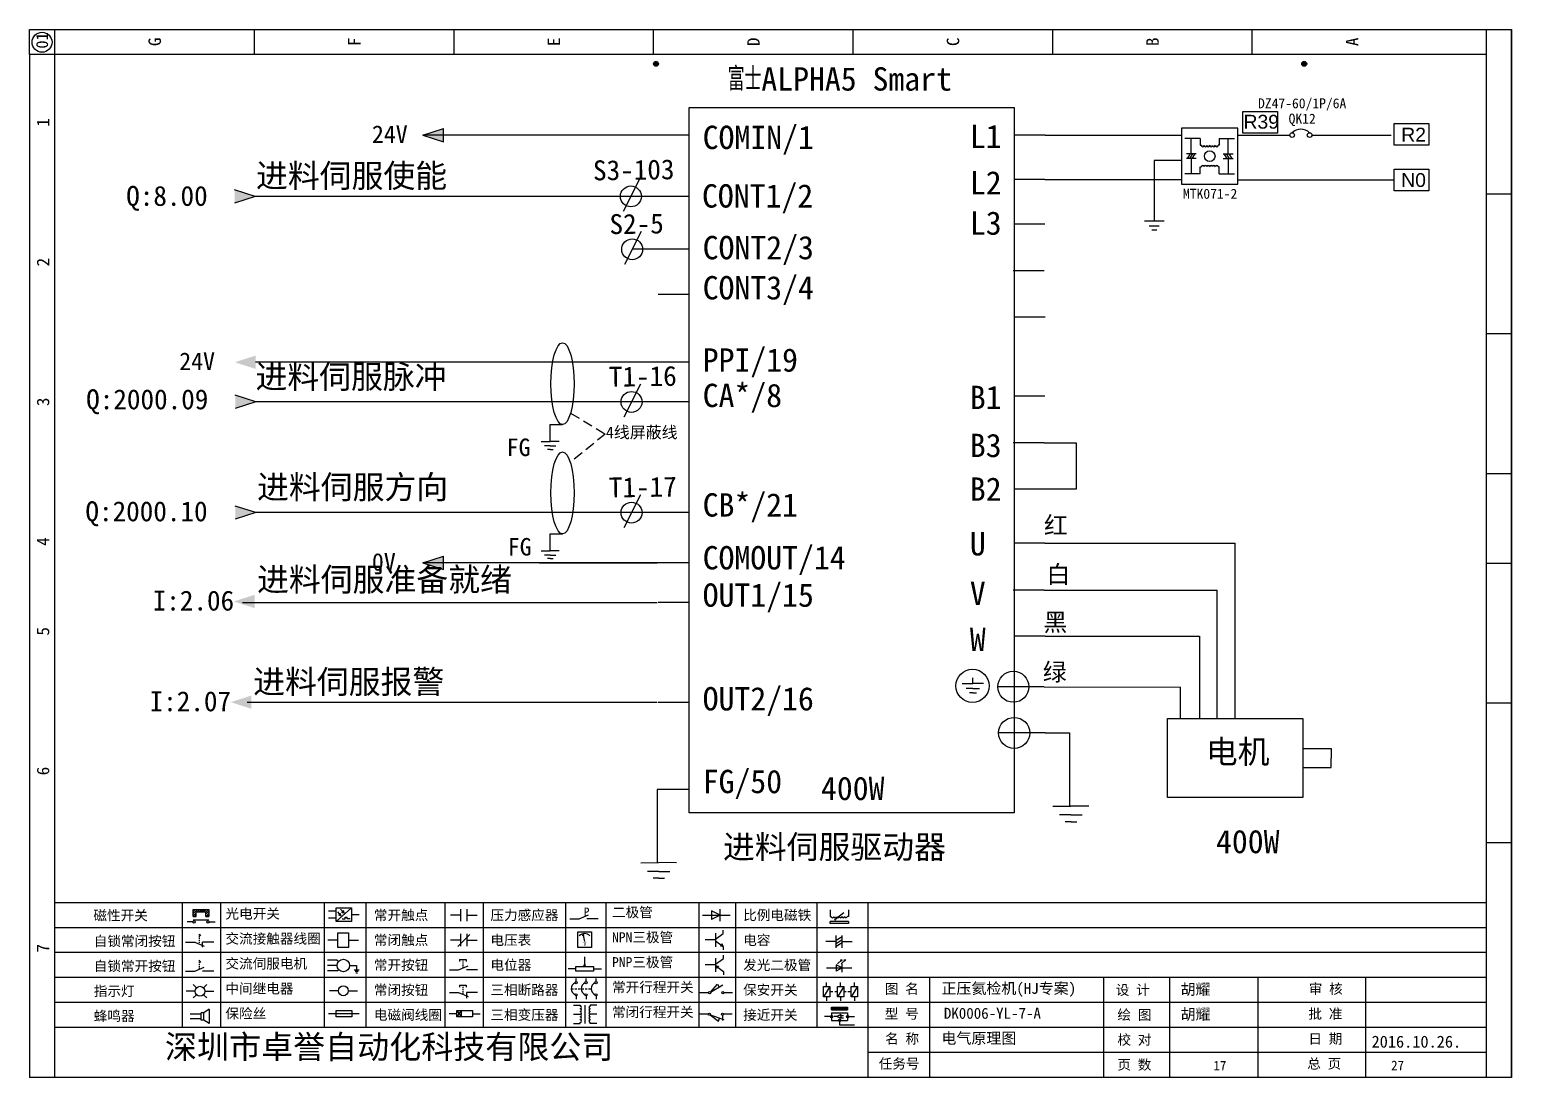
# Model space of a CAD drawing. Header units: millimetres. Extents: x -97 to 5214, y -62 to 3239.
# Drawn here: x 1637.4 to 1934.4, y 489.2 to 699.2 of the extents above; entities that cross this region are included whole.
import ezdxf
from ezdxf.enums import TextEntityAlignment as Align
from ezdxf.lldxf.tags import DXFTag

# ---------------------------------------------------------------- set-up
doc = ezdxf.new("R2010")
doc.units = ezdxf.units.MM
doc.linetypes.add('ACISOWELD', pattern=[3, 2, -1])
doc.layers.add('SYMS', color=7, linetype='Continuous')
doc.styles.get("Standard").update_dxf_attribs({"font": 'SimSun.ttf'})
doc.styles.add('工程字', font='SimSun.ttf')
doc.styles.add('样式 8', font='arial.ttf')
doc.styles.add('汉字', font='NSimSun.ttf')
tags = doc.linetypes.add('HIDDEN2', pattern=[4.7625, 3.175, -1.5875]).pattern_tags.tags
tags[6:7] = [DXFTag(74, 4), DXFTag(75, 0), DXFTag(340, '0'), DXFTag(46, 1.0), DXFTag(50, 0.0), DXFTag(44, 0.0), DXFTag(45, 0.0)]
tags[4:5] = [DXFTag(74, 4), DXFTag(75, 0), DXFTag(340, '0'), DXFTag(46, 1.0), DXFTag(50, 0.0), DXFTag(44, 0.0), DXFTag(45, 0.0)]

# ---------------------------------------------------------------- blocks, each defined once
blk = doc.blocks.new('节点')
at = {"color": 1}
blk.add_line((5159.18, 79.07), (5149.74, 60.21), dxfattribs=at)
blk.add_circle((5154.09, 68.92), 5.98, dxfattribs=at)
blk = doc.blocks.new('磁性开关')
at = {"linetype": 'ByBlock'}
h = blk.add_hatch(dxfattribs=at)
h.set_pattern_fill('ANSI31', color=256, scale=0.1, style=0)
h.paths.add_polyline_path([(-1907.69, -775.29), (-1910.88, -775.29), (-1910.88, -776.69), (-1910.25, -776.69), (-1910.25, -775.79), (-1908.31, -775.79), (-1908.31, -776.69), (-1907.69, -776.69)])
for p, q in [((-1910.91, -777.81), (-1912.09, -777.81)), ((-1910.88, -776.69), (-1910.88, -775.29)), ((-1910.88, -775.29), (-1907.69, -775.29)), ((-1910.88, -776.69), (-1910.25, -776.69)), ((-1910.88, -777.39), (-1907.69, -777.39)), ((-1910.25, -776.69), (-1910.25, -775.79)), ((-1910.25, -775.79), (-1908.31, -775.79)), ((-1908.31, -776.69), (-1908.31, -775.79)), ((-1908.31, -776.69), (-1907.69, -776.69)), ((-1907.69, -775.29), (-1907.69, -776.69)), ((-1907.66, -777.81), (-1906.48, -777.81))]:
    blk.add_line(p, q, dxfattribs=at)
for centre in [(-1910.68, -777.81), (-1907.88, -777.81)]:
    blk.add_circle(centre, 0.225, dxfattribs=at)
blk = doc.blocks.new('*U75')
at = {"linetype": 'ByBlock'}
for p, q in [((-1909.23, -780.45), (-1909.23, -780.67)), ((-1909.23, -780.45), (-1908.92, -780.84)), ((-1909.23, -780.84), (-1909.23, -781.05)), ((-1911.92, -782.07), (-1910.06, -782.07)), ((-1910.06, -782.07), (-1908.18, -782.88)), ((-1909.23, -781.23), (-1909.23, -781.44)), ((-1909.23, -781.61), (-1909.23, -781.83)), ((-1909.23, -782), (-1909.23, -782.21)), ((-1909.23, -782.38), (-1909.23, -782.43)), ((-1908.52, -783.07), (-1908.52, -782.07)), ((-1906.25, -782.07), (-1908.52, -782.07))]:
    blk.add_line(p, q, dxfattribs=at)
blk = doc.blocks.new('*U76')
at = {"linetype": 'ByBlock'}
for p, q in [((-1911.92, -792.89), (-1910.06, -792.89)), ((-1910.06, -792.89), (-1908.18, -792.08)), ((-1908.88, -791.17), (-1909.23, -790.71)), ((-1909.23, -790.71), (-1909.23, -790.92)), ((-1909.23, -791.09), (-1909.23, -791.31)), ((-1909.23, -791.48), (-1909.23, -791.69)), ((-1909.23, -791.86), (-1909.23, -792.08)), ((-1909.23, -792.25), (-1909.23, -792.47)), ((-1906.25, -792.89), (-1908.52, -792.89))]:
    blk.add_line(p, q, dxfattribs=at)
blk = doc.blocks.new('蜂鸣器')
at = {"linetype": 'ByBlock'}
for p, q in [((-1907.17, -795.53), (-1908.25, -796.26)), ((-1907.17, -795.53), (-1907.17, -798.41)), ((-1908.8, -796.48), (-1911.01, -796.48)), ((-1908.8, -797.46), (-1911.01, -797.46)), ((-1908.25, -796.26), (-1908.8, -796.26)), ((-1908.8, -797.68), (-1908.8, -796.26)), ((-1908.25, -797.68), (-1908.8, -797.68)), ((-1908.25, -797.68), (-1908.25, -796.26)), ((-1907.17, -798.41), (-1908.25, -797.68))]:
    blk.add_line(p, q, dxfattribs=at)
blk = doc.blocks.new('指示灯')
at = {"linetype": 'ByBlock'}
for p, q in [((-1854.25, -776.92), (-1856.06, -776.92)), ((-1854.62, -775.59), (-1853.97, -776.23)), ((-1854.62, -778.25), (-1853.97, -777.61)), ((-1851.9, -775.59), (-1852.54, -776.23)), ((-1851.9, -778.25), (-1852.54, -777.61)), ((-1852.26, -776.92), (-1850.45, -776.92))]:
    blk.add_line(p, q, dxfattribs=at)
blk.add_circle((-1853.26, -776.92), 0.992, dxfattribs=at)
blk = doc.blocks.new('光电开关')
at = {"linetype": 'ByBlock'}
h = blk.add_hatch(dxfattribs=at)
h.set_pattern_fill('ANSI31', color=256, scale=0.01, style=0)
h.set_pattern_definition([(45, (0.172267, 0), (-0.0224506403, 0.0224506403), [])])
h.paths.add_polyline_path([(-1882.44, -776.34), (-1882.5, -775.91), (-1882.68, -776.07)])
h.paths.add_polyline_path([(-1882.44, -776.34), (-1882.68, -776.07), (-1882.86, -776.23)])
h.paths.add_polyline_path([(-1883.11, -776.45), (-1883.29, -776.61), (-1883.05, -776.88)])
h.paths.add_polyline_path([(-1883.29, -776.61), (-1883.47, -776.77), (-1883.05, -776.88)])
for p, q in [((-1884.01, -775.96), (-1885.56, -775.96)), ((-1884.01, -777.39), (-1885.56, -777.39)), ((-1880.91, -775.3), (-1884.01, -778.05)), ((-1883.75, -776.09), (-1883.05, -776.88)), ((-1883.11, -776.45), (-1883.47, -776.77)), ((-1883.05, -776.88), (-1883.47, -776.77)), ((-1883.14, -775.55), (-1882.44, -776.34)), ((-1883.05, -776.88), (-1883.11, -776.45)), ((-1882.5, -775.91), (-1882.86, -776.23)), ((-1882.44, -776.34), (-1882.86, -776.23)), ((-1882.78, -777.47), (-1882.23, -777.47)), ((-1882.44, -776.34), (-1882.5, -775.91)), ((-1882.23, -777.47), (-1882.23, -777.14)), ((-1882.23, -777.14), (-1881.78, -777.14)), ((-1881.78, -777.47), (-1881.78, -777.14)), ((-1881.23, -777.47), (-1881.78, -777.47)), ((-1879.37, -776.67), (-1880.91, -776.67))]:
    blk.add_line(p, q, dxfattribs=at)
blk.add_lwpolyline([(-1884.01, -775.3), (-1880.91, -775.3), (-1880.91, -778.05), (-1884.01, -778.05)], close=True, dxfattribs=at)
blk = doc.blocks.new('交流接触器线圈')
at = {"linetype": 'ByBlock'}
for p, q in [((-1880.82, -781.77), (-1882.87, -781.77)), ((-1878.72, -781.77), (-1876.67, -781.77))]:
    blk.add_line(p, q, dxfattribs=at)
blk.add_lwpolyline([(-1880.82, -780.28), (-1878.72, -780.28), (-1878.72, -783.26), (-1880.82, -783.26)], close=True, dxfattribs=at)
blk = doc.blocks.new('交流伺服电机')
at = {"linetype": 'ByBlock'}
for p, q in [((-1880.97, -785.75), (-1882.94, -785.75)), ((-1880.97, -786.85), (-1882.94, -786.85)), ((-1880.97, -785.75), (-1880.65, -786.03)), ((-1878.49, -786.85), (-1877.07, -786.85)), ((-1877.07, -786.85), (-1877.07, -787.72)), ((-1880.97, -787.94), (-1882.94, -787.94)), ((-1880.97, -787.94), (-1880.65, -787.67)), ((-1877.54, -787.72), (-1876.59, -787.72)), ((-1877.38, -788.01), (-1876.75, -788.01)), ((-1877.23, -788.29), (-1876.9, -788.29))]:
    blk.add_line(p, q, dxfattribs=at)
blk.add_circle((-1879.73, -786.85), 1.24, dxfattribs=at)
blk = doc.blocks.new('中间继电器')
at = {"linetype": 'ByBlock'}
for p, q in [((-1880.72, -791.92), (-1882.54, -791.92)), ((-1878.74, -791.92), (-1876.92, -791.92))]:
    blk.add_line(p, q, dxfattribs=at)
blk.add_circle((-1879.73, -791.92), 0.992, dxfattribs=at)
blk = doc.blocks.new('保险丝')
at = {"linetype": 'ByBlock'}
blk.add_line((-1882.72, -796.49), (-1876.55, -796.49), dxfattribs=at)
blk.add_lwpolyline([(-1881.2, -795.86), (-1878.06, -795.86), (-1878.06, -797.12), (-1881.2, -797.12)], close=True, dxfattribs=at)
blk = doc.blocks.new('常开按钮')
at = {"linetype": 'ByBlock'}
for p, q in [((-1910.06, -787.73), (-1908.18, -786.93)), ((-1909.9, -785.68), (-1908.56, -785.68)), ((-1909.9, -785.68), (-1909.9, -786.07)), ((-1909.23, -785.68), (-1909.23, -785.89)), ((-1909.23, -786.06), (-1909.23, -786.28)), ((-1909.23, -786.45), (-1909.23, -786.67)), ((-1909.23, -786.84), (-1909.23, -787.05)), ((-1908.56, -785.68), (-1908.56, -786.07)), ((-1911.92, -787.73), (-1910.06, -787.73)), ((-1909.23, -787.22), (-1909.23, -787.38)), ((-1906.25, -787.73), (-1908.52, -787.73))]:
    blk.add_line(p, q, dxfattribs=at)
blk = doc.blocks.new('常开触点')
at = {"linetype": 'ByBlock'}
for p, q in [((-1853.82, -782.99), (-1853.82, -780.56)), ((-1852.6, -782.99), (-1852.6, -780.56)), ((-1853.82, -781.77), (-1855.88, -781.77)), ((-1852.6, -781.77), (-1850.55, -781.77))]:
    blk.add_line(p, q, dxfattribs=at)
blk = doc.blocks.new('常闭触点')
at = {"linetype": 'ByBlock'}
for p, q in [((-1853.82, -786.77), (-1855.88, -786.77)), ((-1852.01, -785.66), (-1854.43, -788.1)), ((-1853.82, -787.99), (-1853.82, -785.56)), ((-1852.6, -787.99), (-1852.6, -785.56)), ((-1852.6, -786.77), (-1850.55, -786.77))]:
    blk.add_line(p, q, dxfattribs=at)
blk = doc.blocks.new('常闭按钮')
at = {"linetype": 'ByBlock'}
for p, q in [((-1856.13, -792.28), (-1854.28, -792.28)), ((-1854.28, -792.28), (-1852.4, -793.09)), ((-1854.11, -790.83), (-1852.77, -790.83)), ((-1854.11, -790.83), (-1854.11, -791.22)), ((-1853.44, -790.83), (-1853.44, -791.04)), ((-1853.44, -791.21), (-1853.44, -791.43)), ((-1853.44, -791.6), (-1853.44, -791.82)), ((-1853.44, -791.99), (-1853.44, -792.2)), ((-1853.44, -792.37), (-1853.44, -792.53)), ((-1852.77, -790.83), (-1852.77, -791.22)), ((-1850.47, -792.28), (-1852.73, -792.28)), ((-1852.73, -792.28), (-1852.73, -793.43))]:
    blk.add_line(p, q, dxfattribs=at)
blk = doc.blocks.new('电磁阀线圈')
at = {"linetype": 'ByBlock'}
for p, q in [((-1854.61, -795.92), (-1853.75, -797.16)), ((-1853.75, -795.92), (-1854.61, -797.16)), ((-1853.75, -795.92), (-1853.75, -797.16)), ((-1854.61, -796.54), (-1856.17, -796.54)), ((-1851.53, -796.54), (-1849.97, -796.54))]:
    blk.add_line(p, q, dxfattribs=at)
blk.add_lwpolyline([(-1854.61, -795.92), (-1851.53, -795.92), (-1851.53, -797.16), (-1854.61, -797.16)], close=True, dxfattribs=at)
blk = doc.blocks.new('电压表')
at = {"linetype": 'ByBlock'}
for p, q in [((-1814.84, -780.75), (-1814.91, -781.13)), ((-1814.6, -781.05), (-1814.91, -781.13)), ((-1814.84, -780.75), (-1814.46, -782.26)), ((-1814.84, -780.75), (-1814.6, -781.05))]:
    blk.add_line(p, q, dxfattribs=at)
blk.add_lwpolyline([(-1815.84, -780.34), (-1813.07, -780.34), (-1813.07, -783.49), (-1815.84, -783.49)], close=True, dxfattribs=at)
blk.add_arc((-1814.46, -782.26), 1.56, 46.8313, 133.1687, dxfattribs=at)
at = {"linetype": 'ByBlock', "insert": (-1814.7, -782.39), "char_height": 0.75, "width": 0.6768, "attachment_point": 1}
blk.add_mtext('V', dxfattribs=at)
blk = doc.blocks.new('电位器')
at = {"linetype": 'ByBlock'}
for p, q in [((-1814.45, -787.3), (-1814.62, -786.96)), ((-1814.62, -786.96), (-1814.27, -786.96)), ((-1814.45, -787.3), (-1814.45, -785.39)), ((-1814.45, -787.3), (-1814.27, -786.96)), ((-1816.21, -787.75), (-1817.79, -787.75)), ((-1812.68, -787.75), (-1811.1, -787.75))]:
    blk.add_line(p, q, dxfattribs=at)
blk.add_lwpolyline([(-1816.21, -787.3), (-1812.68, -787.3), (-1812.68, -788.2), (-1816.21, -788.2)], close=True, dxfattribs=at)
blk = doc.blocks.new('三相断路器')
at = {"linetype": 'ByBlock'}
for p, q in [((-1816.17, -790.33), (-1816.17, -789.7)), ((-1814.17, -790.33), (-1814.17, -789.7)), ((-1812.18, -790.33), (-1812.18, -789.7)), ((-1817.14, -791.74), (-1816.72, -791.74)), ((-1816.45, -791.74), (-1816.03, -791.74)), ((-1815.76, -791.74), (-1815.34, -791.74)), ((-1815.07, -791.74), (-1814.65, -791.74)), ((-1814.38, -791.74), (-1813.96, -791.74)), ((-1813.69, -791.74), (-1813.27, -791.74)), ((-1816.17, -793.19), (-1816.17, -793.83)), ((-1814.17, -793.19), (-1814.17, -793.83)), ((-1812.18, -793.19), (-1812.18, -793.83))]:
    blk.add_line(p, q, dxfattribs=at)
for centre in [(-1816.17, -790.55), (-1816.17, -792.98), (-1814.17, -790.55), (-1814.17, -792.98), (-1812.18, -790.55), (-1812.18, -792.98)]:
    blk.add_circle(centre, 0.219, dxfattribs=at)
for centre in [(-1815.81, -791.74), (-1813.82, -791.74), (-1811.83, -791.74)]:
    blk.add_arc(centre, 1.32, 115.5791, 244.4209, dxfattribs=at)
blk = doc.blocks.new('三相变压器')
at = {"linetype": 'ByBlock'}
for p, q in [((-1816.69, -795.03), (-1815.37, -795.03)), ((-1815.37, -795.03), (-1815.37, -795.24)), ((-1814.34, -798.7), (-1814.34, -795.04)), ((-1812, -795.03), (-1813.32, -795.03)), ((-1813.32, -795.03), (-1813.32, -795.24)), ((-1816.69, -796.87), (-1815.37, -796.87)), ((-1816.69, -798.71), (-1815.37, -798.71)), ((-1815.37, -798.71), (-1815.37, -798.5)), ((-1812, -796.87), (-1813.32, -796.87)), ((-1813.32, -798.71), (-1813.32, -798.5)), ((-1812, -798.71), (-1813.32, -798.71))]:
    blk.add_line(p, q, dxfattribs=at)
for centre, start, end in [((-1815.37, -795.51), 270, 90), ((-1815.37, -796.06), 270, 90), ((-1813.32, -795.51), 90, 270), ((-1813.32, -796.06), 90, 270), ((-1815.37, -796.6), 270, 90), ((-1815.37, -797.14), 270, 90), ((-1815.37, -797.68), 270, 90), ((-1815.37, -798.23), 270, 90), ((-1813.32, -796.6), 90, 270), ((-1813.32, -797.14), 90, 270), ((-1813.32, -797.68), 90, 270), ((-1813.32, -798.23), 90, 270)]:
    blk.add_arc(centre, 0.271, start, end, dxfattribs=at)
blk = doc.blocks.new('压力感应器')
at = {"linetype": 'ByBlock'}
for p, q in [((-1817.44, -777.73), (-1815.59, -777.73)), ((-1815.59, -777.73), (-1813.71, -776.93)), ((-1811.78, -777.73), (-1814.05, -777.73))]:
    blk.add_line(p, q, dxfattribs=at)
at = {"linetype": 'ByBlock', "insert": (-1814.65, -775.48), "char_height": 1.68, "width": 1.2242, "attachment_point": 1}
blk.add_mtext('{\\fNSimSun|b0|i0|c134|p49;P}', dxfattribs=at)
blk = doc.blocks.new('二极管')
at = {"linetype": 'ByBlock'}
for p, q in [((-1787.52, -776.77), (-1781.92, -776.77)), ((-1783.97, -776.77), (-1785.69, -775.9)), ((-1785.69, -775.9), (-1785.69, -777.65)), ((-1783.97, -776.77), (-1785.69, -777.65)), ((-1783.97, -777.99), (-1783.97, -775.56))]:
    blk.add_line(p, q, dxfattribs=at)
blk = doc.blocks.new('NPN三极管')
at = {"linetype": 'ByBlock'}
for p, q in [((-1785.73, -780.61), (-1785.73, -783.32)), ((-1785.73, -781.82), (-1784.15, -780.66)), ((-1784.15, -780.66), (-1784.15, -779.98)), ((-1785.73, -781.97), (-1787.81, -781.97)), ((-1785.73, -782.11), (-1784.15, -783.27)), ((-1784.41, -782.73), (-1784.74, -783.18)), ((-1784.15, -783.27), (-1784.74, -783.18)), ((-1784.15, -783.27), (-1784.41, -782.73)), ((-1784.15, -783.27), (-1784.15, -783.96))]:
    blk.add_line(p, q, dxfattribs=at)
blk = doc.blocks.new('PNP三极管')
at = {"linetype": 'ByBlock'}
for p, q in [((-1784.9, -786.74), (-1786.98, -786.74)), ((-1784.9, -785.38), (-1784.9, -788.09)), ((-1784.9, -786.59), (-1783.32, -785.43)), ((-1784.9, -786.88), (-1783.32, -788.04)), ((-1784.9, -786.88), (-1784.31, -786.97)), ((-1784.9, -786.88), (-1784.64, -787.42)), ((-1784.31, -786.97), (-1784.64, -787.42)), ((-1783.32, -785.43), (-1783.32, -784.75)), ((-1783.32, -788.04), (-1783.32, -788.73))]:
    blk.add_line(p, q, dxfattribs=at)
blk = doc.blocks.new('常开行程开关')
at = {"linetype": 'ByBlock'}
for p, q in [((-1786.29, -792.3), (-1788.01, -792.3)), ((-1785.89, -792.17), (-1784.52, -790.62)), ((-1785.89, -792.17), (-1783.43, -790.72)), ((-1784.52, -790.62), (-1784.19, -791.17)), ((-1781.48, -792.3), (-1783.21, -792.3))]:
    blk.add_line(p, q, dxfattribs=at)
for centre in [(-1786.07, -792.3), (-1783.42, -792.3)]:
    blk.add_circle(centre, 0.219, dxfattribs=at)
blk = doc.blocks.new('常闭行程开关')
at = {"linetype": 'ByBlock'}
for p, q in [((-1786.34, -796.62), (-1788.07, -796.62)), ((-1785.93, -796.72), (-1783.25, -797.7)), ((-1785.93, -796.72), (-1784.3, -798)), ((-1784.3, -798), (-1784.08, -797.4)), ((-1783.48, -796.84), (-1783.48, -797.85)), ((-1781.54, -796.62), (-1783.26, -796.62))]:
    blk.add_line(p, q, dxfattribs=at)
for centre in [(-1786.12, -796.62), (-1783.48, -796.62)]:
    blk.add_circle(centre, 0.219, dxfattribs=at)
blk = doc.blocks.new('电容')
at = {"linetype": 'ByBlock'}
for p, q in [((-1756.08, -782.99), (-1756.08, -780.56)), ((-1754.86, -780.79), (-1756.08, -781.55)), ((-1754.86, -782.99), (-1754.86, -780.56)), ((-1756.08, -781.77), (-1758.13, -781.77)), ((-1754.86, -781.44), (-1756.08, -782.2)), ((-1754.86, -781.99), (-1756.08, -782.75)), ((-1754.86, -781.77), (-1752.81, -781.77))]:
    blk.add_line(p, q, dxfattribs=at)
blk = doc.blocks.new('发光二极管')
at = {"linetype": 'ByBlock'}
for p, q in [((-1758.01, -786.77), (-1752.89, -786.77)), ((-1754.84, -786.77), (-1756.04, -786.16)), ((-1756.04, -786.16), (-1756.04, -787.39)), ((-1754.84, -786.77), (-1756.04, -787.39)), ((-1755.78, -785.92), (-1754.89, -785.14)), ((-1754.89, -785.14), (-1755.2, -785.22)), ((-1755.2, -785.22), (-1755.01, -785.43)), ((-1755.08, -785.92), (-1754.18, -785.14)), ((-1754.89, -785.14), (-1755.01, -785.43)), ((-1754.84, -787.63), (-1754.84, -785.92)), ((-1754.18, -785.14), (-1754.49, -785.22)), ((-1754.49, -785.22), (-1754.31, -785.43)), ((-1754.18, -785.14), (-1754.31, -785.43))]:
    blk.add_line(p, q, dxfattribs=at)
blk = doc.blocks.new('比例电磁阀')
at = {"linetype": 'ByBlock'}
for p, q in [((-1757.26, -775.38), (-1757.26, -776.71)), ((-1757.26, -776.71), (-1757.05, -776.71)), ((-1753.6, -777.73), (-1757.25, -777.73)), ((-1757.25, -778.13), (-1757.25, -777.73)), ((-1753.6, -778.13), (-1757.25, -778.13)), ((-1754.5, -775.98), (-1756.35, -777.44)), ((-1756.35, -777.44), (-1756.25, -777.25)), ((-1756.35, -777.44), (-1756.15, -777.38)), ((-1756.15, -777.38), (-1756.25, -777.25)), ((-1753.58, -776.71), (-1753.8, -776.71)), ((-1753.6, -777.73), (-1753.6, -778.13)), ((-1753.58, -775.38), (-1753.58, -776.71))]:
    blk.add_line(p, q, dxfattribs=at)
for centre in [(-1756.78, -776.71), (-1756.24, -776.71), (-1755.7, -776.71), (-1755.15, -776.71), (-1754.61, -776.71), (-1754.07, -776.71)]:
    blk.add_arc(centre, 0.271, 180, 0, dxfattribs=at)
blk = doc.blocks.new('保安开关')
at = {"linetype": 'ByBlock'}
for p, q in [((-1757.96, -790.79), (-1757.96, -789.97)), ((-1755.17, -790.79), (-1755.17, -789.97)), ((-1752.39, -790.79), (-1752.39, -789.97)), ((-1757.33, -790.79), (-1758.6, -792.81)), ((-1757.96, -792.81), (-1757.96, -793.62)), ((-1757.33, -791.8), (-1756.72, -791.8)), ((-1756.35, -791.8), (-1755.89, -791.8)), ((-1754.54, -790.79), (-1755.81, -792.81)), ((-1755.17, -792.81), (-1755.17, -793.62)), ((-1754.52, -791.8), (-1754.06, -791.8)), ((-1753.69, -791.8), (-1753.08, -791.8)), ((-1751.75, -790.79), (-1753.02, -792.81)), ((-1752.39, -792.81), (-1752.39, -793.62))]:
    blk.add_line(p, q, dxfattribs=at)
for points in [[(-1758.6, -790.79), (-1757.33, -790.79), (-1757.33, -792.81), (-1758.6, -792.81)], [(-1755.81, -790.79), (-1754.54, -790.79), (-1754.54, -792.81), (-1755.81, -792.81)], [(-1753.02, -790.79), (-1751.75, -790.79), (-1751.75, -792.81), (-1753.02, -792.81)]]:
    blk.add_lwpolyline(points, close=True, dxfattribs=at)
blk = doc.blocks.new('接近开关')
at = {"linetype": 'ByBlock'}
h = blk.add_hatch(dxfattribs=at)
h.set_pattern_fill('ANSI31', color=256, scale=0.01, style=0)
h.set_pattern_definition([(45, (-89.131516, -30.795668), (-0.0224506403, 0.0224506403), [])])
h.paths.add_polyline_path([(-1513.76, -1123.35), (-1513.76, -1122.85), (-1516.96, -1122.85), (-1516.96, -1123.35)])
for p, q in [((-1517.18, -1124.71), (-1518.36, -1124.71)), ((-1516.96, -1123.35), (-1516.96, -1122.85)), ((-1516.96, -1122.85), (-1513.76, -1122.85)), ((-1516.96, -1123.35), (-1513.76, -1123.35)), ((-1516.96, -1123.95), (-1513.76, -1123.95)), ((-1516.96, -1123.95), (-1516.96, -1125.47)), ((-1516.96, -1125.47), (-1513.76, -1125.47)), ((-1515.91, -1124.71), (-1516.45, -1124.71)), ((-1515.11, -1124.31), (-1515.91, -1124.71)), ((-1515.11, -1125.11), (-1515.91, -1124.71)), ((-1515.33, -1124.53), (-1515.17, -1124.53)), ((-1515.33, -1124.88), (-1515.17, -1124.88)), ((-1515.25, -1124.45), (-1515.25, -1124.61)), ((-1515.11, -1124.31), (-1515.11, -1125.11)), ((-1515.11, -1124.48), (-1514.58, -1124.48)), ((-1515.11, -1124.94), (-1514.58, -1124.94)), ((-1513.76, -1122.85), (-1513.76, -1123.35)), ((-1513.76, -1123.95), (-1513.76, -1125.47)), ((-1513.54, -1124.71), (-1512.36, -1124.71)), ((-1515.36, -1125.69), (-1515.36, -1126.36)), ((-1515.36, -1126.36), (-1512.36, -1126.36))]:
    blk.add_line(p, q, dxfattribs=at)
for centre in [(-1516.96, -1124.71), (-1515.36, -1125.47), (-1513.76, -1124.71)]:
    blk.add_circle(centre, 0.225, dxfattribs=at)

msp = doc.modelspace()

# ---------------------------------------------------------------- hatches: boundary and pattern name
at = {"lineweight": -2}
h = msp.add_hatch(color=0, dxfattribs=at)
edge = h.paths.add_edge_path()
edge.add_arc((1762.917, 692.34), 0.5, 0, 360)
h = msp.add_hatch(color=0, dxfattribs=at)
edge = h.paths.add_edge_path()
edge.add_arc((1892.848, 692.34), 0.5, 0, 360)
for points in [[(1716.153, 678.054), (1720.292, 679.381), (1720.292, 676.728)], [(1682.586, 665.763), (1678.447, 664.437), (1678.447, 667.089)], [(1678.502, 632.515), (1682.641, 633.841), (1682.641, 631.188)], [(1682.719, 624.568), (1678.58, 623.241), (1678.58, 625.894)], [(1682.719, 602.378), (1678.58, 601.051), (1678.58, 603.704)], [(1716.153, 592.327), (1720.292, 593.654), (1720.292, 591.001)], [(1678.302, 584.574), (1682.441, 585.9), (1682.441, 583.247)], [(1677.684, 564.389), (1681.823, 565.715), (1681.823, 563.062)]]:
    msp.add_hatch(color=256).paths.add_polyline_path(points)

# ---------------------------------------------------------------- linework, layer by layer
at = {"linetype": 'ByBlock'}
for p, q in [((1637.367, 699.188), (1934.367, 699.188)), ((1637.367, 694.188), (1637.367, 699.188)), ((1642.367, 699.188), (1642.367, 489.188)), ((1934.367, 699.188), (1934.367, 489.188)), ((1934.367, 489.188), (1934.367, 699.188)), ((1637.367, 694.188), (1637.367, 509.188)), ((1871.995, 677.378), (1871.995, 676.001)), ((1875.82, 677.378), (1875.82, 676.001)), ((1871.995, 676.001), (1872.214, 676.001)), ((1875.82, 676.001), (1875.601, 676.001)), ((1871.995, 670.281), (1871.995, 671.657)), ((1871.995, 671.657), (1872.214, 671.657)), ((1875.82, 671.657), (1875.601, 671.657)), ((1875.82, 670.281), (1875.82, 671.657)), ((1929.367, 524.188), (1642.367, 524.188)), ((1929.367, 519.188), (1642.367, 519.188)), ((1929.367, 514.188), (1642.367, 514.188)), ((1637.367, 509.188), (1637.367, 489.188)), ((1929.367, 509.188), (1642.367, 509.188)), ((1929.367, 504.188), (1642.367, 504.188)), ((1929.367, 499.188), (1642.367, 499.188)), ((1929.367, 494.188), (1805.391, 494.188)), ((1934.367, 489.188), (1637.367, 489.188))]:
    msp.add_line(p, q, dxfattribs=at)
for p, q in [((1716.153, 678.054), (1720.292, 679.381)), ((1739.558, 678.054), (1716.153, 678.054)), ((1716.153, 678.054), (1720.292, 676.728)), ((1720.292, 676.728), (1720.292, 679.381)), ((1763.378, 678.054), (1739.558, 678.054)), ((1769.588, 678.054), (1763.378, 678.054)), ((1769.588, 678.054), (1763.378, 678.054)), ((1769.588, 678.054), (1763.378, 678.054)), ((1769.588, 678.054), (1763.378, 678.054)), ((1769.588, 678.054), (1763.378, 678.054)), ((1769.588, 678.054), (1763.378, 678.054)), ((1769.588, 678.054), (1763.378, 678.054)), ((1769.588, 678.054), (1763.378, 678.054)), ((1769.588, 678.054), (1763.378, 678.054)), ((1769.588, 678.054), (1763.378, 678.054)), ((1840.913, 678.054), (1834.703, 678.054)), ((1840.913, 678.054), (1834.703, 678.054)), ((1840.913, 678.054), (1834.703, 678.054)), ((1840.913, 678.054), (1834.703, 678.054)), ((1840.913, 678.054), (1834.703, 678.054)), ((1840.913, 678.054), (1834.703, 678.054)), ((1840.913, 678.054), (1834.703, 678.054)), ((1840.913, 678.054), (1834.703, 678.054)), ((1840.913, 678.054), (1834.703, 678.054)), ((1840.913, 678.054), (1834.703, 678.054)), ((1871.994, 677.378), (1868.912, 677.378)), ((1870.209, 675.961), (1870.209, 677.378)), ((1875.82, 677.378), (1878.902, 677.378)), ((1877.605, 675.961), (1877.605, 677.378)), ((1889.036, 678.054), (1889.969, 678.054)), ((1868.281, 672.961), (1862.787, 672.961)), ((1862.787, 672.961), (1862.787, 660.787)), ((1870.209, 671.698), (1870.209, 670.281)), ((1877.605, 671.698), (1877.605, 670.281)), ((1840.862, 669.175), (1834.652, 669.175)), ((1871.994, 670.281), (1868.912, 670.281)), ((1875.82, 670.281), (1878.902, 670.281)), ((1682.586, 665.763), (1678.447, 667.089)), ((1682.586, 665.763), (1678.447, 664.437)), ((1688.425, 665.763), (1682.586, 665.763)), ((1757.886, 665.763), (1688.425, 665.763)), ((1769.588, 665.763), (1757.886, 665.763)), ((1763.245, 665.763), (1757.886, 665.763)), ((1840.855, 660.198), (1834.645, 660.198)), ((1864.76, 660.787), (1860.815, 660.787)), ((1863.774, 659.825), (1861.801, 659.825)), ((1863.281, 659.001), (1862.294, 659.001)), ((1763.505, 655.157), (1758.147, 655.157)), ((1769.587, 655.157), (1763.378, 655.157)), ((1840.751, 650.829), (1834.541, 650.829)), ((1769.588, 646.124), (1763.378, 646.124)), ((1840.913, 641.571), (1834.703, 641.571)), ((1722.24, 632.515), (1682.641, 632.515)), ((1763.378, 632.515), (1722.24, 632.515)), ((1769.524, 632.515), (1763.314, 632.515)), ((1682.719, 624.568), (1678.58, 625.894)), ((1682.719, 624.568), (1678.58, 623.241)), ((1688.558, 624.568), (1682.719, 624.568)), ((1758.02, 624.568), (1688.558, 624.568)), ((1763.378, 624.568), (1756.511, 624.568)), ((1763.378, 624.568), (1758.02, 624.568)), ((1769.588, 624.568), (1763.378, 624.568)), ((1840.855, 625.708), (1834.645, 625.708)), ((1739.909, 616.61), (1741.698, 616.623)), ((1741.698, 615.752), (1740.574, 615.752)), ((1741.718, 615.059), (1741.145, 615.059)), ((1743.486, 616.61), (1741.698, 616.623)), ((1741.698, 615.752), (1742.822, 615.752)), ((1741.718, 615.059), (1742.291, 615.059)), ((1840.751, 616.339), (1834.541, 616.339)), ((1840.751, 616.339), (1847.121, 616.339)), ((1847.121, 616.339), (1847.121, 607.081)), ((1840.913, 607.081), (1834.703, 607.081)), ((1847.121, 607.081), (1840.913, 607.081)), ((1682.719, 602.378), (1678.58, 603.704)), ((1682.719, 602.378), (1678.58, 601.051)), ((1688.558, 602.378), (1682.719, 602.378)), ((1758.02, 602.378), (1688.558, 602.378)), ((1763.378, 602.378), (1758.02, 602.378)), ((1763.378, 602.378), (1758.02, 602.378)), ((1769.588, 602.378), (1763.378, 602.378)), ((1739.909, 594.714), (1741.698, 594.727)), ((1743.486, 594.714), (1741.698, 594.727)), ((1840.855, 596.233), (1834.645, 596.233)), ((1840.855, 596.233), (1879.011, 596.233)), ((1879.011, 561.104), (1879.011, 596.233)), ((1716.153, 592.327), (1720.292, 593.654)), ((1739.558, 592.327), (1716.153, 592.327)), ((1716.153, 592.327), (1720.292, 591.001)), ((1720.292, 591.001), (1720.292, 593.654)), ((1763.179, 592.323), (1738.973, 592.323)), ((1739.558, 592.323), (1763.179, 592.323)), ((1741.698, 593.856), (1740.574, 593.856)), ((1741.718, 593.163), (1741.145, 593.163)), ((1741.698, 593.856), (1742.822, 593.856)), ((1741.718, 593.163), (1742.291, 593.163)), ((1769.389, 592.323), (1763.179, 592.323)), ((1840.751, 586.864), (1834.541, 586.864)), ((1840.751, 586.864), (1875.393, 586.864)), ((1875.393, 561.108), (1875.393, 586.864)), ((1680.053, 584.376), (1763.179, 584.376)), ((1769.588, 584.376), (1763.378, 584.376)), ((1840.913, 577.606), (1834.703, 577.606)), ((1840.913, 577.606), (1871.888, 577.606)), ((1871.888, 577.606), (1871.888, 561.108)), ((1824.274, 568.133), (1826.421, 568.15)), ((1826.421, 568.15), (1826.421, 569.254)), ((1828.567, 568.133), (1826.421, 568.15)), ((1834.703, 567.483), (1831.425, 567.483)), ((1840.751, 567.483), (1834.541, 567.483)), ((1840.751, 567.483), (1868.077, 567.38)), ((1868.077, 561.179), (1868.077, 567.38)), ((1763.179, 564.318), (1681.001, 564.318)), ((1769.588, 564.318), (1763.378, 564.318)), ((1826.421, 567.104), (1825.072, 567.104)), ((1826.445, 566.272), (1825.757, 566.272)), ((1826.421, 567.104), (1827.77, 567.104)), ((1826.445, 566.272), (1827.133, 566.272)), ((1834.703, 558.224), (1831.587, 558.224)), ((1840.913, 558.224), (1834.703, 558.224)), ((1840.913, 558.224), (1845.789, 558.224)), ((1845.789, 558.224), (1845.789, 543.563)), ((1892.6, 555.111), (1898.215, 555.111)), ((1898.215, 555.111), (1898.215, 553.195)), ((1898.215, 551.279), (1898.215, 553.195)), ((1892.6, 551.279), (1898.215, 551.279)), ((1769.389, 546.886), (1763.179, 546.886)), ((1763.179, 546.886), (1763.179, 532.225)), ((1842.49, 543.536), (1846.067, 543.563)), ((1849.644, 543.536), (1846.067, 543.563)), ((1846.067, 541.821), (1843.819, 541.821)), ((1846.067, 541.821), (1848.315, 541.821)), ((1846.107, 540.434), (1844.961, 540.434)), ((1846.107, 540.434), (1847.254, 540.434)), ((1759.88, 532.198), (1763.457, 532.225)), ((1767.034, 532.198), (1763.457, 532.225)), ((1763.457, 530.482), (1761.209, 530.482)), ((1763.497, 529.095), (1762.351, 529.095)), ((1763.457, 530.482), (1765.705, 530.482)), ((1763.497, 529.095), (1764.644, 529.095))]:
    msp.add_line(p, q)
at = {"color": 0, "lineweight": -2}
for p, q in [((1840.913, 678.054), (1868.281, 678.054)), ((1879.534, 678.054), (1889.036, 678.054)), ((1894.395, 678.054), (1910.285, 678.054)), ((1840.862, 669.175), (1868.281, 669.175)), ((1879.534, 669.114), (1889.428, 669.114)), ((1889.428, 669.114), (1910.872, 669.114)), ((1667.946, 524.188), (1667.946, 499.188)), ((1675.623, 524.188), (1675.623, 499.188)), ((1696.413, 524.188), (1696.413, 499.188)), ((1704.766, 524.188), (1704.766, 499.188)), ((1720.621, 524.188), (1720.621, 499.188)), ((1728.27, 524.188), (1728.27, 499.188)), ((1744.762, 524.188), (1744.762, 499.188)), ((1752.864, 524.188), (1752.864, 499.188)), ((1771.483, 524.188), (1771.483, 499.188)), ((1778.843, 524.188), (1778.843, 499.188)), ((1795.153, 524.188), (1795.153, 499.188)), ((1805.391, 524.188), (1805.391, 489.273)), ((1817.712, 509.188), (1817.712, 489.273)), ((1852.582, 509.188), (1852.582, 489.188)), ((1865.847, 509.188), (1865.847, 489.188)), ((1883.538, 509.188), (1883.538, 489.188)), ((1905.15, 509.188), (1905.15, 489.188))]:
    msp.add_line(p, q, dxfattribs=at)
at = {"linetype": 'ACISOWELD'}
for p, q in [((1745.802, 622.328), (1752.753, 618.138)), ((1752.753, 618.138), (1745.722, 612.431))]:
    msp.add_line(p, q, dxfattribs=at)
at = {"lineweight": -3}
for p, q in [((1741.698, 616.623), (1741.698, 620.014)), ((1741.698, 620.014), (1744.177, 620.014)), ((1741.698, 594.727), (1741.698, 598.117)), ((1741.698, 598.117), (1744.177, 598.117))]:
    msp.add_line(p, q, dxfattribs=at)
at = {"linetype": 'ByBlock'}
for points in [[(1682.367, 699.188), (1682.367, 694.188)], [(1722.367, 699.188), (1722.367, 694.188)], [(1762.367, 699.188), (1762.367, 694.188)], [(1802.367, 699.188), (1802.367, 694.188)], [(1842.367, 699.188), (1842.367, 694.188)], [(1882.367, 699.188), (1882.367, 694.188)], [(1929.367, 489.188), (1929.367, 699.188)], [(1929.367, 694.188), (1637.367, 694.188)], [(1934.367, 666.188), (1929.367, 666.188)], [(1934.367, 638.188), (1929.367, 638.188)], [(1934.367, 610.188), (1929.367, 610.188)], [(1934.367, 592.188), (1929.367, 592.188)], [(1934.367, 564.188), (1929.367, 564.188)], [(1934.367, 536.188), (1929.367, 536.188)]]:
    msp.add_lwpolyline(points, dxfattribs=at)
for points in [[(1769.588, 683.556), (1834.703, 683.556), (1834.703, 542.202), (1769.588, 542.182)], [(1879.534, 679.45), (1868.281, 679.45), (1868.281, 668.209), (1879.534, 668.209)], [(1865.421, 561.104), (1892.6, 561.104), (1892.6, 545.286), (1865.421, 545.286)]]:
    msp.add_lwpolyline(points, close=True)
at = {"color": 1, "lineweight": -3}
for points in [[(1880.556, 682.788), (1887.497, 682.788), (1887.497, 678.436), (1880.556, 678.436)], [(1910.886, 680.352), (1917.826, 680.352), (1917.826, 675.999), (1910.886, 675.999)], [(1910.886, 671.25), (1917.826, 671.25), (1917.826, 666.897), (1910.886, 666.897)]]:
    msp.add_lwpolyline(points, close=True, dxfattribs=at)
at = {"linetype": 'ByBlock'}
msp.add_circle((1639.855, 696.66), 2, dxfattribs=at)
at = {"color": 0, "lineweight": -2}
for centre in [(1762.917, 692.34), (1892.848, 692.34)]:
    msp.add_circle(centre, 0.5, dxfattribs=at)
for centre, radius in [((1890.433, 678.054), 0.464), ((1893.932, 678.054), 0.464), ((1873.907, 673.829), 1.064), ((1826.371, 567.649), 3.325), ((1834.541, 567.483), 3.116), ((1834.703, 558.224), 3.116)]:
    msp.add_circle(centre, radius)
msp.add_arc((1892.182, 676.742), 2.493, 45.42387, 134.57613)
at = {"linetype": 'ByBlock'}
for centre, start, end in [((1872.496, 676.001), 180, 0), ((1873.061, 676.001), 180, 0), ((1873.625, 676.001), 180, 0), ((1874.19, 676.001), 180, 0), ((1874.754, 676.001), 180, 0), ((1875.319, 676.001), 180, 0), ((1872.496, 671.657), 0, 180), ((1873.061, 671.657), 0, 180), ((1873.625, 671.657), 0, 180), ((1874.19, 671.657), 0, 180), ((1874.754, 671.657), 0, 180), ((1875.319, 671.657), 0, 180)]:
    msp.add_arc(centre, 0.282, start, end, dxfattribs=at)
at = {"linetype": 'HIDDEN2'}
for centre in [(1744.177, 628.225), (1744.177, 606.328)]:
    msp.add_ellipse(centre, major_axis=(0, -8.211), ratio=0.2823603, dxfattribs=at)

# ---------------------------------------------------------------- block references
at = {"linetype": 'ByBlock', "yscale": 0.8000000000001819, "zscale": 0.8}
for p, xscale, rotation in [((1244.79, -730.547), -0.8000000000001819, 90), ((2503.024, -730.547), 0.8000000000001819, 270)]:
    msp.add_blockref('电容', p, dxfattribs=dict(at, xscale=xscale, rotation=rotation))
at = {"xscale": 0.3500000000003638, "yscale": 0.3499999999999091, "zscale": 0.35}
for p in [(-46.047, 641.643), (-46.047, 641.643), (-46.047, 641.643), (-45.786, 631.036), (-45.786, 631.036), (-45.786, 631.036), (-45.914, 600.447), (-45.914, 600.447), (-45.914, 600.447), (-45.914, 578.257), (-45.914, 578.257), (-45.914, 578.257)]:
    msp.add_blockref('节点', p, dxfattribs=at)
at = {"linetype": 'ByBlock'}
for name, p in [('磁性开关', (3581.009, 1298.147)), ('光电开关', (3582.82, 1298.456)), ('常开触点', (3577.634, 1303.485)), ('压力感应器', (3563.073, 1298.704)), ('二极管', (3559.736, 1298.462)), ('比例电磁阀', (3555.079, 1298.169)), ('*U75', (3580.556, 1298.365)), ('交流接触器线圈', (3579.98, 1298.456)), ('常闭触点', (3577.634, 1303.485)), ('电压表', (3563.073, 1298.704)), ('NPN三极管', (3560.561, 1298.691)), ('电容', (3555.079, 1298.169)), ('*U76', (3580.556, 1303.365)), ('交流伺服电机', (3579.98, 1298.456)), ('常开按钮', (3633.42, 1298.485)), ('电位器', (3563.073, 1298.704)), ('PNP三极管', (3559.736, 1298.462)), ('发光二极管', (3555.079, 1297.88)), ('三相断路器', (3563.073, 1298.704)), ('保安开关', (3555.079, 1298.169)), ('指示灯', (3524.77, 1283.365)), ('中间继电器', (3579.98, 1298.456)), ('常闭按钮', (3577.634, 1298.485)), ('常开行程开关', (3559.736, 1298.462)), ('蜂鸣器', (3580.556, 1298.365)), ('保险丝', (3579.98, 1298.456)), ('电磁阀线圈', (3577.634, 1298.485)), ('三相变压器', (3563.073, 1298.704)), ('常闭行程开关', (3559.736, 1298.462)), ('接近开关', (3315.08, 1626.085))]:
    msp.add_blockref(name, p, dxfattribs=at)

# ---------------------------------------------------------------- texts
at = {"style": '汉字'}
for s, p in [('DZ47-60/1P/6A', (1892.436, 684.418)), ('QK12', (1892.436, 681.346)), ('MTK071-2', (1873.988, 666.288))]:
    msp.add_text(s, height=2, dxfattribs=at).set_placement(p, align=Align.MIDDLE_CENTER)
at = {"linetype": 'ByBlock', "attachment_point": 1, "rotation": 90}
for s, insert, char_height, width in [('{\\fKaiTi_GB2312|b0|i0|c134|p0;01}', (1638.656, 695.386), 2.4, 60.2542), ('{\\fKaiTi_GB2312|b0|i0|c134|p0;G}', (1661.196, 695.896), 2.5, 5), ('{\\fKaiTi_GB2312|b0|i0|c134|p0;F}', (1701.196, 695.896), 2.5, 5), ('{\\fKaiTi_GB2312|b0|i0|c134|p0;E}', (1741.196, 695.896), 2.5, 5), ('{\\fKaiTi_GB2312|b0|i0|c134|p0;D}', (1781.196, 695.896), 2.5, 5), ('{\\fKaiTi_GB2312|b0|i0|c134|p0;C}', (1821.196, 695.896), 2.5, 5), ('{\\fKaiTi_GB2312|b0|i0|c134|p0;B}', (1861.196, 695.896), 2.5, 5), ('{\\fKaiTi_GB2312|b0|i0|c134|p0;A}', (1901.196, 695.896), 2.5, 5), ('{\\fKaiTi_GB2312|b0|i0|c134|p49;1}', (1638.796, 679.732), 2.5, 11.7517), ('{\\fKaiTi_GB2312|b0|i0|c134|p49;2}', (1638.796, 651.732), 2.5, 11.7517), ('{\\fKaiTi_GB2312|b0|i0|c134|p49;3}', (1638.796, 623.732), 2.5, 11.7517), ('{\\fKaiTi_GB2312|b0|i0|c134|p49;4}', (1638.796, 595.732), 2.5, 11.7517), ('{\\fKaiTi_GB2312|b0|i0|c134|p49;5}', (1638.796, 577.732), 2.5, 11.7517), ('{\\fKaiTi_GB2312|b0|i0|c134|p49;6}', (1638.796, 549.732), 2.5, 11.7517), ('{\\fKaiTi_GB2312|b0|i0|c134|p49;7}', (1638.796, 514.226), 2.5, 11.7517)]:
    msp.add_mtext(s, dxfattribs=dict(at, insert=insert, char_height=char_height, width=width))
at = {"attachment_point": 1}
for s, insert, char_height, width in [('{\\Fromans,gbcbig|c134;富士}ALPHA5 Smart', (1777.295, 691.645), 4.68, 56.6384), ('{\\fSimSun|b0|i0|c134|p2;COMIN/1}', (1772.274, 679.931), 4.68, 28.53457), ('24V', (1705.976, 679.987), 3.51, 10.61183), ('{\\fSimSun|b0|i0|c134|p2;L1}', (1825.823, 680.122), 4.68, 8.67091), ('进料伺服使能', (1682.743, 672.245), 4.68, 60.85492), ('{\\fSimSun|b0|i0|c134|p2;CONT1/2}', (1772.136, 668.202), 4.68, 39.61186), ('{\\fSimSun|b0|i0|c134|p2;L2}', (1825.823, 670.827), 4.68, 8.67091), ('Q:8.00', (1656.727, 667.866), 4, 29.60729), ('{\\fSimSun|b0|i0|c134|p2;L3}', (1825.823, 662.757), 4.68, 8.67091), ('{\\fSimSun|b0|i0|c134|p2;CONT2/3}', (1772.274, 657.839), 4.68, 44.88674), ('{\\fSimSun|b0|i0|c134|p2;CONT3/4}', (1772.274, 649.794), 4.68, 9.28123), ('{\\fSimSun|b0|i0|c134|p2;PPI/19}', (1772.274, 635.31), 4.68, 9.28123), ('24V', (1667.351, 634.476), 3.51, 10.61183), ('进料伺服脉冲', (1682.641, 631.96), 4.68, 63.38203), ('Q:2000.09', (1648.701, 627.092), 4, 29.60729), ('{\\fSimSun|b0|i0|c134|p2;CA*/8}', (1772.274, 628.211), 4.68, 9.28123), ('{\\fSimSun|b0|i0|c134|p2;B1}', (1825.823, 627.81), 4.68, 8.67091), ('{\\fSimSun|b0|i0|c134|p2;B3}', (1825.823, 618.195), 4.68, 8.67091), ('FG', (1732.988, 617.225), 3.51, 10.61183), ('进料伺服方向', (1682.953, 609.841), 4.68, 62.84754), ('{\\fSimSun|b0|i0|c134|p2;B2}', (1825.823, 609.431), 4.68, 8.67091), ('{\\fSimSun|b0|i0|c134|p2;CB*/21}', (1772.274, 606.264), 4.68, 9.28123), ('Q:2000.10', (1648.549, 604.646), 4, 33.12443), ('{\\fSimSun|b0|i0|c134|p2;红}', (1840.673, 601.58), 3.51, 8.67091), ('FG', (1733.219, 597.291), 3.51, 10.61183), ('{\\fSimSun|b0|i0|c134|p2;U}', (1825.823, 598.477), 4.68, 8.67091), ('0V', (1705.976, 594.26), 3.51, 10.61183), ('{\\fSimSun|b0|i0|c134|p2;COMOUT/14}', (1772.274, 595.675), 4.68, 9.28123), ('进料伺服准备就绪', (1682.953, 591.316), 4.68, 77.39089), ('{\\fSimSun|b0|i0|c134|p2;白}', (1841.192, 591.776), 3.51, 8.67091), ('{\\fSimSun|b0|i0|c134|p2;OUT1/15}', (1772.274, 588.189), 4.68, 9.28123), ('{\\fSimSun|b0|i0|c134|p2;V}', (1825.823, 588.572), 4.68, 8.67091), ('I:2.06', (1662.036, 586.752), 4, 29.60729), ('{\\fSimSun|b0|i0|c134|p2;黑}', (1840.583, 582.167), 3.51, 8.67091), ('{\\fSimSun|b0|i0|c134|p2;W}', (1825.823, 579.322), 4.68, 8.67091), ('进料伺服报警', (1682.18, 570.819), 4.68, 62.81269), ('{\\fSimSun|b0|i0|c134|p2;绿}', (1840.443, 572.204), 3.51, 8.67091), ('{\\fSimSun|b0|i0|c134|p2;OUT2/16}', (1772.274, 567.41), 4.68, 9.28123), ('I:2.07', (1661.417, 566.567), 4, 29.60729), ('{\\fSimSun|b0|i0|c134|p2;电机}', (1873.128, 556.812), 4.68, 16.99532), ('{\\fSimSun|b0|i0|c134|p2;FG/50}', (1772.274, 550.83), 4.68, 9.28123), ('400W', (1795.98, 549.451), 4.68, 56.6384), ('进料伺服驱动器', (1776.341, 537.718), 4.68, 74.4673), ('400W', (1875.162, 538.801), 4.68, 56.6384), ('胡耀', (1868.068, 507.942), 2.2, 75.3177), ('胡耀', (1868.068, 502.942), 2.2, 75.3177), ('{\\fKaiTi_GB2312|b0|i0|c134|p49;电气原理图}', (1820.134, 498.135), 2.2, 75.3177), ('{\\fKaiTi_GB2312|b0|i0|c134|p49;2016.10.26.}', (1906.343, 497.545), 2.4, 60.2542), ('{\\fKaiTi_GB2312|b0|i0|c134|p49;17}', (1874.631, 492.49), 1.92, 75.3177), ('{\\fKaiTi_GB2312|b0|i0|c134|p49;27}', (1910.257, 492.543), 1.92, 75.3177)]:
    msp.add_mtext(s, dxfattribs=dict(at, insert=insert, char_height=char_height, width=width))
for s, insert, char_height, width, style in [('R39', (1880.68, 682.113), 2.772, 4.96666, '样式 8'), ('R2', (1912.295, 679.528), 2.772, 4.96666, '样式 8'), ('N0', (1912.295, 670.426), 2.772, 4.96666, '样式 8'), ('正压氦检机(HJ专案)', (1820.139, 508.128), 2.2, 75.3177, '汉字'), ('{\\fKaiTi_GB2312|b0|i0|c134|p49;DK0006-YL-7-A}', (1820.617, 503.128), 2.2, 75.3177, '汉字')]:
    msp.add_mtext(s, dxfattribs=dict(at, insert=insert, char_height=char_height, width=width, style=style))
at = {"linetype": 'ACISOWELD', "insert": (1752.873, 619.642), "char_height": 2.34, "width": 16.31207, "attachment_point": 1}
msp.add_mtext('4线屏蔽线', dxfattribs=at)
at = {"char_height": 2, "attachment_point": 1, "style": '汉字'}
for s, insert in [('{\\fKaiTi_GB2312|b0|i0|c134|p49;磁性开关}', (1650.142, 522.659)), ('{\\fKaiTi_GB2312|b0|i0|c134|p49;光电开关}', (1676.618, 522.996)), ('{\\fKaiTi_GB2312|b0|i0|c134|p49;常开触点}', (1706.371, 522.709)), ('{\\fKaiTi_GB2312|b0|i0|c134|p49;压力感应器}', (1729.731, 522.719)), ('{\\fKaiTi_GB2312|b0|i0|c134|p49;二极管}', (1754.097, 523.28)), ('{\\fKaiTi_GB2312|b0|i0|c134|p49;比例电磁铁}', (1780.386, 522.709)), ('{\\fKaiTi_GB2312|b0|i0|c134|p49;自锁常闭按钮}', (1650.223, 517.502)), ('{\\fKaiTi_GB2312|b0|i0|c134|p49;交流接触器线圈}', (1676.618, 517.996)), ('{\\fKaiTi_GB2312|b0|i0|c134|p49;常闭触点}', (1706.371, 517.709)), ('{\\fKaiTi_GB2312|b0|i0|c134|p49;电压表}', (1729.731, 517.719)), ('{\\fKaiTi_GB2312|b0|i0|c134|p49;NPN三极管}', (1754.097, 518.28)), ('{\\fKaiTi_GB2312|b0|i0|c134|p49;电容}', (1780.386, 517.709)), ('{\\fKaiTi_GB2312|b0|i0|c134|p49;自锁常开按钮}', (1650.223, 512.502)), ('{\\fKaiTi_GB2312|b0|i0|c134|p49;交流伺服电机}', (1676.618, 512.996)), ('{\\fKaiTi_GB2312|b0|i0|c134|p49;常开按钮}', (1706.371, 512.709)), ('{\\fKaiTi_GB2312|b0|i0|c134|p49;电位器}', (1729.731, 512.719)), ('{\\fKaiTi_GB2312|b0|i0|c134|p49;PNP三极管}', (1754.097, 513.28)), ('{\\fKaiTi_GB2312|b0|i0|c134|p49;发光二极管}', (1780.386, 512.709)), ('{\\fKaiTi_GB2312|b0|i0|c134|p49;中间继电器}', (1676.618, 507.996)), ('{\\fKaiTi_GB2312|b0|i0|c134|p49;常闭按钮}', (1706.371, 507.709)), ('{\\fKaiTi_GB2312|b0|i0|c134|p49;三相断路器}', (1729.731, 507.719)), ('{\\fKaiTi_GB2312|b0|i0|c134|p49;常开行程开关}', (1754.097, 508.28)), ('{\\fKaiTi_GB2312|b0|i0|c134|p49;保安开关}', (1780.386, 507.709)), ('{\\fKaiTi_GB2312|b0|i0|c134|p0;图 名}', (1808.785, 507.943)), ('{\\fKaiTi_GB2312|b0|i0|c134|p0;设 计}', (1855.073, 507.728)), ('{\\fKaiTi_GB2312|b0|i0|c134|p0;审 核}', (1893.753, 507.937)), ('{\\fKaiTi_GB2312|b0|i0|c134|p49;指示灯}', (1650.223, 507.502)), ('{\\fKaiTi_GB2312|b0|i0|c134|p49;蜂鸣器}', (1650.223, 502.502)), ('{\\fKaiTi_GB2312|b0|i0|c134|p49;保险丝}', (1676.618, 502.996)), ('{\\fKaiTi_GB2312|b0|i0|c134|p49;电磁阀线圈}', (1706.371, 502.709)), ('{\\fKaiTi_GB2312|b0|i0|c134|p49;三相变压器}', (1729.731, 502.719)), ('{\\fKaiTi_GB2312|b0|i0|c134|p49;常闭行程开关}', (1754.097, 503.28)), ('{\\fKaiTi_GB2312|b0|i0|c134|p49;接近开关}', (1780.386, 502.709)), ('{\\fKaiTi_GB2312|b0|i0|c134|p0;型 号}', (1808.785, 502.943)), ('{\\fKaiTi_GB2312|b0|i0|c134|p0;绘 图}', (1855.402, 502.728)), ('{\\fKaiTi_GB2312|b0|i0|c134|p0;批 准}', (1893.683, 502.937)), ('{\\fKaiTi_GB2312|b0|i0|c134|p0;名 称}', (1808.836, 497.943)), ('{\\fKaiTi_GB2312|b0|i0|c134|p0;校 对}', (1855.402, 497.728)), ('{\\fKaiTi_GB2312|b0|i0|c134|p0;日 期}', (1893.683, 497.937)), ('{\\fKaiTi_GB2312|b0|i0|c134|p0;任务号}', (1807.566, 492.937)), ('{\\fKaiTi_GB2312|b0|i0|c134|p0;页 数}', (1855.402, 492.728)), ('{\\fKaiTi_GB2312|b0|i0|c134|p0;总 页}', (1893.454, 492.937))]:
    msp.add_mtext(s, dxfattribs=dict(at, insert=insert))
at = {"color": 0, "lineweight": -2, "insert": (1664.5, 497.659), "char_height": 4.70644, "width": 96.11383, "attachment_point": 1}
msp.add_mtext('深圳市卓誉自动化科技有限公司', dxfattribs=at)
at = {"layer": 'SYMS', "char_height": 4, "width": 6.82489, "attachment_point": 1, "rotation": 0.87622, "style": '工程字'}
for s, insert in [('S3-103', (1750.26, 672.962)), ('S2-5', (1753.562, 662.187)), ('T1-16', (1753.435, 631.598)), ('T1-17', (1753.435, 609.408))]:
    msp.add_mtext(s, dxfattribs=dict(at, insert=insert))

doc.saveas('drawing.dxf')
